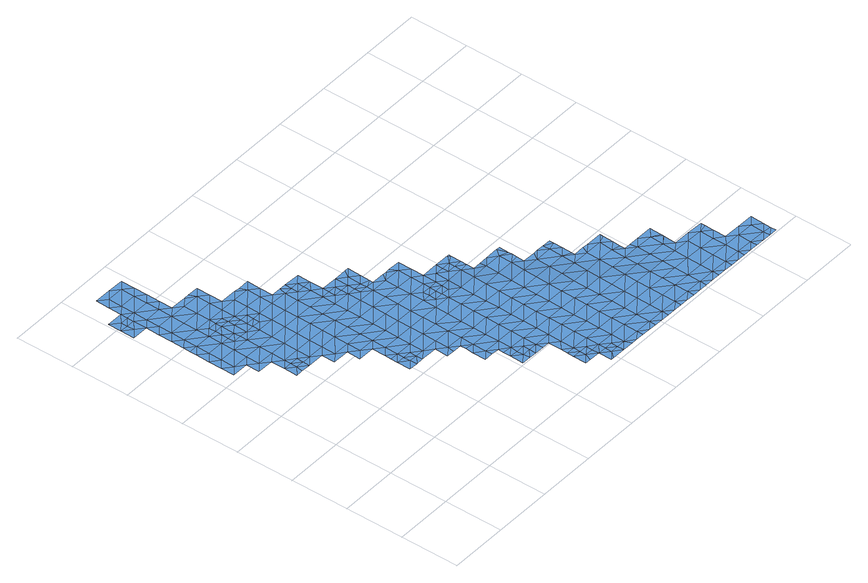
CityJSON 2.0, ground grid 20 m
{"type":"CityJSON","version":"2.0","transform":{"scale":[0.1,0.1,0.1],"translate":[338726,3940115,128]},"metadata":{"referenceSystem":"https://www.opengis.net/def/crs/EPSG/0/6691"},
"CityObjects":{
"waterbody1":{"type":"WaterBody","attributes":{"name":"1","class":"1140","function":"1","WaterBodyRiverFloodingRiskAttribute.description":"1","WaterBodyRiverFloodingRiskAttribute.rankOrg":"2","WaterBodyRiverFloodingRiskAttribute.adminType":"2","WaterBodyRiverFloodingRiskAttribute.scale":"L2"},"geometry":[{"type":"MultiSurface","lod":"1","boundaries":[[[0,1,2]],[[0,3,1]],[[1,3,4]],[[0,2,5]],[[4,6,7]],[[4,3,6]],[[8,9,7]],[[0,10,3]],[[9,8,11]],[[5,12,13]],[[14,13,12]],[[7,6,8]],[[15,10,0]],[[16,17,18]],[[0,5,15]],[[11,19,20]],[[3,21,6]],[[15,5,13]],[[17,22,18]],[[23,16,18]],[[11,8,19]],[[6,21,8]],[[20,24,25]],[[26,23,18]],[[21,3,10]],[[14,27,13]],[[20,19,24]],[[28,15,13]],[[29,30,14]],[[8,31,19]],[[26,18,22]],[[29,32,30]],[[27,28,13]],[[28,10,15]],[[22,25,33]],[[25,24,33]],[[31,8,21]],[[19,34,24]],[[31,34,19]],[[22,35,26]],[[14,30,27]],[[32,36,30]],[[35,22,33]],[[10,37,21]],[[26,38,39]],[[38,40,39]],[[41,42,21]],[[21,42,31]],[[36,43,30]],[[10,44,37]],[[21,37,41]],[[26,35,38]],[[44,10,28]],[[45,46,36]],[[30,47,27]],[[45,48,46]],[[49,50,40]],[[24,34,51]],[[33,24,52]],[[43,47,30]],[[47,28,27]],[[53,54,31]],[[46,43,36]],[[52,24,51]],[[31,42,53]],[[40,38,49]],[[35,33,52]],[[48,55,46]],[[34,31,54]],[[56,37,44]],[[57,58,50]],[[57,50,49]],[[38,35,59]],[[47,60,28]],[[61,49,38]],[[34,62,51]],[[35,52,59]],[[44,28,60]],[[56,44,63]],[[34,54,64]],[[65,46,55]],[[66,61,38]],[[46,67,43]],[[68,58,57]],[[51,62,52]],[[69,64,54]],[[55,70,71]],[[66,38,59]],[[65,67,46]],[[49,72,57]],[[52,73,59]],[[70,74,71]],[[63,44,75]],[[43,76,47]],[[34,64,62]],[[65,55,71]],[[44,60,75]],[[72,68,57]],[[73,77,59]],[[69,78,64]],[[59,77,66]],[[52,79,73]],[[72,49,61]],[[47,80,60]],[[79,52,62]],[[63,75,81]],[[76,80,47]],[[82,83,84]],[[85,61,66]],[[86,65,71]],[[87,88,74]],[[43,67,76]],[[85,66,77]],[[60,89,75]],[[83,90,78]],[[75,91,81]],[[64,92,62]],[[71,74,93]],[[94,72,61]],[[88,93,74]],[[85,94,61]],[[95,92,64]],[[83,82,90]],[[87,96,88]],[[97,73,79]],[[64,78,95]],[[89,91,75]],[[86,71,93]],[[89,60,80]],[[78,90,95]],[[98,99,100]],[[99,101,102]],[[68,72,103]],[[82,104,90]],[[94,103,72]],[[102,100,99]],[[67,65,105]],[[106,97,79]],[[79,62,106]],[[107,93,88]],[[108,96,101]],[[96,107,88]],[[99,108,101]],[[65,86,105]],[[106,62,92]],[[89,109,91]],[[76,67,110]],[[76,111,80]],[[112,109,104]],[[98,113,99]],[[112,91,109]],[[114,86,93]],[[110,67,105]],[[110,111,76]],[[108,107,96]],[[95,115,92]],[[116,117,90]],[[90,104,116]],[[80,118,89]],[[119,97,106]],[[95,90,117]],[[120,108,99]],[[121,106,92]],[[115,121,92]],[[104,109,116]],[[114,93,107]],[[120,99,113]],[[95,117,115]],[[122,123,124]],[[114,125,86]],[[126,124,123]],[[113,122,124]],[[127,107,108]],[[119,106,128]],[[120,127,108]],[[80,111,118]],[[120,113,124]],[[105,86,129]],[[109,89,130]],[[109,131,116]],[[106,121,128]],[[132,114,107]],[[110,105,129]],[[130,89,118]],[[130,131,109]],[[86,125,129]],[[133,115,117]],[[110,134,111]],[[116,135,117]],[[136,125,114]],[[137,138,126]],[[132,107,127]],[[139,124,126]],[[134,110,129]],[[132,136,114]],[[134,140,111]],[[111,141,118]],[[137,142,138]],[[125,143,129]],[[135,116,131]],[[120,124,144]],[[117,135,133]],[[139,126,138]],[[145,138,142]],[[118,146,130]],[[147,148,149]],[[144,124,139]],[[130,150,131]],[[143,125,136]],[[129,151,134]],[[127,120,152]],[[111,140,141]],[[149,153,147]],[[133,135,154]],[[152,120,144]],[[148,155,156]],[[157,135,131]],[[147,155,148]],[[150,157,131]],[[158,136,132]],[[146,118,141]],[[156,155,145]],[[130,146,150]],[[151,129,143]],[[134,159,140]],[[132,127,160]],[[161,147,153]],[[151,159,134]],[[162,144,139]],[[138,145,163]],[[160,127,152]],[[160,158,132]],[[164,143,136]],[[139,138,162]],[[154,135,165]],[[140,166,141]],[[145,155,163]],[[159,166,140]],[[135,157,165]],[[162,138,163]],[[147,167,155]],[[168,169,170]],[[150,146,171]],[[172,152,144]],[[173,170,169]],[[146,141,174]],[[161,173,169]],[[143,175,151]],[[176,171,146]],[[147,161,167]],[[164,175,143]],[[177,144,162]],[[178,160,152]],[[176,146,174]],[[136,158,164]],[[161,169,167]],[[174,141,179]],[[176,180,171]],[[168,181,169]],[[141,166,179]],[[163,155,182]],[[172,144,177]],[[172,178,152]],[[159,183,166]],[[155,167,182]],[[160,184,158]],[[159,151,185]],[[186,174,179]],[[162,163,187]],[[183,188,166]],[[178,184,160]],[[189,181,190]],[[187,163,182]],[[191,189,192]],[[188,193,166]],[[166,193,179]],[[185,151,175]],[[194,169,181]],[[159,185,183]],[[169,195,167]],[[190,192,189]],[[158,184,164]],[[196,186,179]],[[177,162,197]],[[193,196,179]],[[198,172,177]],[[194,181,189]],[[162,187,197]],[[199,200,201]],[[184,202,164]],[[203,189,191]],[[164,204,175]],[[205,183,185]],[[169,194,195]],[[198,178,172]],[[175,206,185]],[[200,207,208]],[[209,177,197]],[[199,207,200]],[[182,167,210]],[[211,194,189]],[[203,211,189]],[[207,212,208]],[[198,177,209]],[[167,195,210]],[[213,214,185]],[[175,204,206]],[[185,206,213]],[[187,182,215]],[[205,185,214]],[[203,208,212]],[[164,202,204]],[[198,216,178]],[[178,217,184]],[[199,218,207]],[[219,195,194]],[[212,211,203]],[[216,217,178]],[[182,210,215]],[[184,217,202]],[[197,187,220]],[[221,206,204]],[[218,222,207]],[[223,212,207]],[[220,187,215]],[[219,194,211]],[[224,225,226]],[[226,225,227]],[[218,224,226]],[[209,197,228]],[[209,229,198]],[[217,230,202]],[[210,195,231]],[[226,222,218]],[[198,232,216]],[[228,197,220]],[[228,229,209]],[[204,202,230]],[[195,219,231]],[[221,204,233]],[[227,234,226]],[[235,217,216]],[[215,210,236]],[[207,222,223]],[[237,235,216]],[[238,219,211]],[[237,216,232]],[[211,212,239]],[[210,231,236]],[[232,198,229]],[[233,204,240]],[[204,230,240]],[[220,215,241]],[[212,223,239]],[[242,231,219]],[[243,244,234]],[[245,244,246]],[[243,246,244]],[[229,247,232]],[[215,236,241]],[[222,226,248]],[[249,217,235]],[[240,250,233]],[[217,251,230]],[[226,234,248]],[[228,220,252]],[[211,239,238]],[[253,229,228]],[[249,251,217]],[[252,220,241]],[[234,244,248]],[[254,249,235]],[[223,222,255]],[[229,256,247]],[[242,219,238]],[[223,257,239]],[[244,245,258]],[[222,248,255]],[[253,228,252]],[[236,231,259]],[[240,260,250]],[[240,230,261]],[[257,223,255]],[[229,262,256]],[[231,242,259]],[[254,263,249]],[[264,252,241]],[[261,230,251]],[[257,265,239]],[[262,229,253]],[[241,236,266]],[[260,240,261]],[[244,258,267]],[[238,239,265]],[[263,268,249]],[[249,268,251]],[[248,244,269]],[[248,270,255]],[[236,259,266]],[[271,253,252]],[[265,272,238]],[[273,263,274]],[[275,260,261]],[[258,276,267]],[[269,244,267]],[[269,270,248]],[[274,256,273]],[[242,238,272]],[[277,261,251]],[[264,241,266]],[[268,277,251]],[[256,262,273]],[[242,278,259]],[[273,279,263]],[[280,267,276]],[[253,281,262]],[[268,263,279]],[[271,252,264]],[[271,281,253]],[[278,242,272]],[[275,261,282]],[[257,255,283]],[[257,284,265]],[[285,273,262]],[[282,261,277]],[[280,286,267]],[[283,284,257]],[[267,286,269]],[[266,259,287]],[[255,270,283]],[[273,288,279]],[[289,272,265]],[[259,278,287]],[[290,270,269]],[[268,279,291]],[[292,286,280]],[[264,266,293]],[[294,291,279]],[[273,285,288]],[[293,266,287]],[[264,295,271]],[[279,288,294]],[[262,281,285]],[[289,265,284]],[[289,296,272]],[[290,269,286]],[[270,297,283]],[[295,264,293]],[[271,298,281]],[[278,272,296]],[[292,299,286]],[[300,288,285]],[[281,301,285]],[[283,302,284]],[[270,290,297]],[[287,278,303]],[[271,295,298]],[[304,300,285]],[[298,305,281]],[[301,304,285]],[[286,306,290]],[[293,287,303]],[[302,283,297]],[[306,286,299]],[[281,305,301]],[[278,296,303]],[[307,295,293]],[[304,308,300]],[[289,284,309]],[[310,296,289]],[[311,297,290]],[[309,284,302]],[[306,312,290]],[[313,298,295]],[[293,303,314]],[[306,299,315]],[[301,305,316]],[[307,293,314]],[[297,317,302]],[[289,309,310]],[[310,318,296]],[[315,319,306]],[[311,290,312]],[[303,296,318]],[[302,317,309]],[[313,295,307]],[[320,314,303]],[[316,305,321]],[[305,298,322]],[[323,312,306]],[[297,311,317]],[[324,306,319]],[[305,322,321]],[[325,303,318]],[[314,320,307]],[[298,313,322]],[[307,326,313]],[[327,311,312]],[[303,325,320]],[[309,317,328]],[[310,309,329]],[[320,330,307]],[[319,331,324]],[[323,306,324]],[[323,327,312]],[[332,322,313]],[[333,325,318]],[[307,330,326]],[[309,328,329]],[[334,313,326]],[[311,335,317]],[[321,322,336]],[[318,310,333]],[[332,313,334]],[[331,337,324]],[[327,335,311]],[[333,310,329]],[[338,320,325]],[[322,332,339]],[[322,339,336]],[[317,340,328]],[[337,341,324]],[[342,326,330]],[[343,336,339]],[[338,325,333]],[[341,344,324]],[[340,317,335]],[[329,328,340]],[[323,344,327]],[[345,341,337]],[[330,320,346]],[[323,324,344]],[[330,347,342]],[[346,320,338]],[[348,347,330]],[[349,338,333]],[[350,329,340]],[[344,351,327]],[[327,352,335]],[[333,329,349]],[[330,346,348]],[[345,353,341]],[[338,354,346]],[[349,329,350]],[[335,352,340]],[[349,355,338]],[[356,348,346]],[[347,348,357]],[[353,358,341]],[[359,346,354]],[[341,358,344]],[[338,355,354]],[[327,351,352]],[[356,346,359]],[[352,360,340]],[[348,361,357]],[[350,340,360]],[[344,362,351]],[[363,358,353]],[[361,348,356]],[[358,362,344]],[[355,364,354]],[[365,357,361]],[[349,350,366]],[[366,350,360]],[[362,367,351]],[[366,368,349]],[[349,369,355]],[[363,370,358]],[[352,351,367]],[[355,371,364]],[[352,372,360]],[[367,372,352]],[[373,366,360]],[[358,374,362]],[[355,369,371]],[[374,358,370]],[[349,368,369]],[[375,368,366]],[[362,376,367]],[[360,372,373]],[[373,377,366]],[[374,370,378]],[[369,379,371]],[[380,376,362]],[[381,368,375]],[[367,376,372]],[[362,374,380]],[[369,368,382]],[[375,366,377]],[[368,381,382]],[[382,383,369]],[[378,384,374]],[[383,379,369]],[[376,385,372]],[[375,377,386]],[[384,387,374]],[[373,372,385]],[[388,379,383]],[[374,389,380]],[[390,386,377]],[[387,389,374]],[[377,373,391]],[[392,387,384]],[[380,393,376]],[[394,390,377]],[[373,385,391]],[[391,394,377]],[[376,395,385]],[[392,396,387]],[[385,397,391]],[[380,389,393]],[[394,398,390]],[[391,399,394]],[[396,400,387]],[[385,395,397]],[[376,393,395]],[[391,397,401]],[[391,401,399]],[[402,398,394]],[[402,394,399]],[[389,387,403]],[[396,404,400]],[[393,389,403]],[[387,400,403]],[[397,395,405]],[[404,406,400]],[[407,408,393]],[[393,403,407]],[[395,393,408]],[[409,400,406]],[[405,395,408]],[[407,403,410]],[[403,400,411]],[[412,408,407]],[[409,406,413]],[[411,400,409]],[[414,405,408]],[[410,403,411]],[[407,410,412]],[[413,415,409]],[[416,414,408]],[[416,408,412]],[[411,417,410]],[[415,418,409]],[[409,418,411]],[[419,418,415]],[[411,420,417]],[[411,418,420]],[[419,421,418]],[[422,421,419]],[[420,423,417]],[[420,418,424]],[[418,421,424]],[[424,423,420]]]}]},
"waterbody2":{"type":"WaterBody","attributes":{"name":"1","class":"1140","function":"1","WaterBodyRiverFloodingRiskAttribute.description":"1","WaterBodyRiverFloodingRiskAttribute.rankOrg":"1","WaterBodyRiverFloodingRiskAttribute.adminType":"2","WaterBodyRiverFloodingRiskAttribute.scale":"L2"},"geometry":[{"type":"MultiSurface","lod":"1","boundaries":[[[39,40,425]],[[23,26,39]],[[23,39,425]],[[40,426,425]],[[16,23,425]],[[426,16,425]]]}]},
"waterbody3":{"type":"WaterBody","attributes":{"name":"1","class":"1140","function":"1","WaterBodyRiverFloodingRiskAttribute.description":"1","WaterBodyRiverFloodingRiskAttribute.rankOrg":"1","WaterBodyRiverFloodingRiskAttribute.adminType":"2","WaterBodyRiverFloodingRiskAttribute.scale":"L2"},"geometry":[{"type":"MultiSurface","lod":"1","boundaries":[[[32,29,427]],[[428,427,29]],[[429,427,428]],[[48,427,429]],[[427,48,45]],[[36,32,45]],[[45,32,427]]]}]},
"waterbody4":{"type":"WaterBody","attributes":{"name":"1","class":"1140","function":"1","WaterBodyRiverFloodingRiskAttribute.description":"1","WaterBodyRiverFloodingRiskAttribute.rankOrg":"3","WaterBodyRiverFloodingRiskAttribute.adminType":"2","WaterBodyRiverFloodingRiskAttribute.scale":"L2"},"geometry":[{"type":"MultiSurface","lod":"1","boundaries":[[[430,84,63]],[[431,63,84]],[[82,84,430]],[[69,83,78]],[[84,83,432]],[[104,82,430]],[[42,431,432]],[[430,112,104]],[[91,112,81]],[[81,112,430]],[[63,81,430]],[[84,432,431]],[[41,431,42]],[[83,69,432]],[[54,53,69]],[[69,53,432]],[[53,42,432]],[[41,37,431]],[[37,56,431]],[[56,63,431]]]}]},
"waterbody5":{"type":"WaterBody","attributes":{"name":"1","class":"1140","function":"1","WaterBodyRiverFloodingRiskAttribute.description":"1","WaterBodyRiverFloodingRiskAttribute.rankOrg":"1","WaterBodyRiverFloodingRiskAttribute.adminType":"2","WaterBodyRiverFloodingRiskAttribute.scale":"L2"},"geometry":[{"type":"MultiSurface","lod":"1","boundaries":[[[100,433,434]],[[98,434,122]],[[113,98,122]],[[433,435,434]],[[434,435,122]],[[123,122,435]],[[100,434,98]]]}]},
"waterbody6":{"type":"WaterBody","attributes":{"name":"1","class":"1140","function":"1","WaterBodyRiverFloodingRiskAttribute.description":"1","WaterBodyRiverFloodingRiskAttribute.rankOrg":"1","WaterBodyRiverFloodingRiskAttribute.adminType":"2","WaterBodyRiverFloodingRiskAttribute.scale":"L2"},"geometry":[{"type":"MultiSurface","lod":"1","boundaries":[[[436,437,438]],[[181,438,190]],[[190,437,192]],[[437,190,438]],[[181,168,438]],[[168,170,438]],[[436,438,170]]]}]},
"waterbody7":{"type":"WaterBody","attributes":{"name":"1","class":"1140","function":"1","WaterBodyRiverFloodingRiskAttribute.description":"1","WaterBodyRiverFloodingRiskAttribute.rankOrg":"3","WaterBodyRiverFloodingRiskAttribute.adminType":"2","WaterBodyRiverFloodingRiskAttribute.scale":"L2"},"geometry":[{"type":"MultiSurface","lod":"1","boundaries":[[[176,174,439]],[[180,176,439]],[[439,174,186]],[[186,196,439]],[[440,439,196]],[[440,180,439]]]}]},
"waterbody8":{"type":"WaterBody","attributes":{"name":"1","class":"1140","function":"1","WaterBodyRiverFloodingRiskAttribute.description":"1","WaterBodyRiverFloodingRiskAttribute.rankOrg":"1","WaterBodyRiverFloodingRiskAttribute.adminType":"2","WaterBodyRiverFloodingRiskAttribute.scale":"L2"},"geometry":[{"type":"MultiSurface","lod":"1","boundaries":[[[441,225,442]],[[443,441,442]],[[442,218,199]],[[442,201,443]],[[199,201,442]],[[225,224,442]],[[218,442,224]]]}]},
"waterbody9":{"type":"WaterBody","attributes":{"name":"1","class":"1140","function":"1","WaterBodyRiverFloodingRiskAttribute.description":"1","WaterBodyRiverFloodingRiskAttribute.rankOrg":"3","WaterBodyRiverFloodingRiskAttribute.adminType":"2","WaterBodyRiverFloodingRiskAttribute.scale":"L2"},"geometry":[{"type":"MultiSurface","lod":"1","boundaries":[[[205,214,444]],[[214,213,445]],[[213,221,445]],[[446,447,445]],[[205,444,183]],[[221,446,445]],[[446,221,233]],[[206,221,213]],[[444,214,448]],[[444,448,193]],[[448,449,450]],[[450,449,451]],[[447,451,449]],[[183,444,188]],[[214,445,449]],[[444,193,188]],[[448,214,449]],[[445,447,449]]]}]},
"waterbody10":{"type":"WaterBody","attributes":{"name":"1","class":"1140","function":"1","WaterBodyRiverFloodingRiskAttribute.description":"1","WaterBodyRiverFloodingRiskAttribute.rankOrg":"1","WaterBodyRiverFloodingRiskAttribute.adminType":"2","WaterBodyRiverFloodingRiskAttribute.scale":"L2"},"geometry":[{"type":"MultiSurface","lod":"1","boundaries":[[[452,225,453]],[[227,243,234]],[[453,454,452]],[[227,452,243]],[[243,452,246]],[[227,225,452]],[[246,452,454]]]}]},
"waterbody11":{"type":"WaterBody","attributes":{"name":"1","class":"1140","function":"1","WaterBodyRiverFloodingRiskAttribute.description":"1","WaterBodyRiverFloodingRiskAttribute.rankOrg":"3","WaterBodyRiverFloodingRiskAttribute.adminType":"2","WaterBodyRiverFloodingRiskAttribute.scale":"L2"},"geometry":[{"type":"MultiSurface","lod":"1","boundaries":[[[274,254,455]],[[254,237,455]],[[247,274,455]],[[455,232,247]],[[256,274,247]],[[237,232,455]],[[263,254,274]],[[254,235,237]]]}]},
"waterbody12":{"type":"WaterBody","attributes":{"name":"1","class":"1140","function":"1","WaterBodyRiverFloodingRiskAttribute.description":"1","WaterBodyRiverFloodingRiskAttribute.rankOrg":"1","WaterBodyRiverFloodingRiskAttribute.adminType":"2","WaterBodyRiverFloodingRiskAttribute.scale":"L2"},"geometry":[{"type":"MultiSurface","lod":"1","boundaries":[[[456,457,458]],[[291,294,459]],[[294,288,459]],[[300,308,459]],[[457,291,459]],[[458,457,459]],[[458,459,308]],[[288,300,459]]]}]}
},
"vertices":[
[86,840,3],[59,864,3],[58,818,3],[87,887,3],[59,910,3],[114,817,3],[88,933,3],[60,956,3],[89,979,3],[61,978,3],[144,886,3],[61,1003,3],[114,771,3],[142,793,3],[170,770,3],[143,839,3],[8,1189,3],[7,1142,3],[36,1165,3],[90,1025,3],[62,1049,3],[145,932,3],[64,1141,3],[36,1188,3],[91,1071,3],[63,1095,3],[64,1188,3],[199,792,3],[200,838,3],[169,723,3],[198,746,3],[146,978,3],[198,723,3],[92,1118,3],[146,1024,3],[92,1164,3],[226,722,3],[173,908,3],[93,1210,3],[65,1211,3],[65,1234,3],[173,931,3],[174,954,3],[255,745,3],[201,885,3],[226,699,3],[254,699,3],[256,791,3],[225,676,3],[94,1256,3],[66,1280,3],[147,1070,3],[148,1117,3],[174,978,3],[174,1001,3],[282,675,3],[201,908,3],[95,1303,3],[67,1326,3],[149,1163,3],[256,837,3],[151,1255,3],[204,1069,3],[229,907,3],[203,1023,3],[310,698,3],[150,1209,3],[311,744,3],[124,1325,3],[203,1000,3],[281,629,3],[310,651,3],[151,1302,3],[177,1139,3],[338,628,3],[257,884,3],[312,790,3],[178,1185,3],[231,1000,3],[205,1116,3],[313,836,3],[258,907,3],[258,953,3],[231,976,3],[230,953,3],[179,1232,3],[367,697,3],[337,582,3],[365,604,3],[314,883,3],[259,976,3],[286,906,3],[261,1068,3],[366,650,3],[179,1278,3],[260,1022,3],[393,581,3],[233,1138,3],[420,488,3],[420,511,3],[392,488,3],[393,534,3],[392,512,3],[180,1324,3],[287,952,3],[368,743,3],[261,1115,3],[422,603,3],[421,557,3],[315,929,3],[369,789,3],[370,835,3],[286,929,3],[448,487,3],[423,649,3],[288,1045,3],[316,975,3],[316,1021,3],[370,881,3],[251,1138,3],[477,510,3],[289,1091,3],[448,464,3],[447,441,3],[476,463,3],[424,696,3],[504,440,3],[478,556,3],[290,1137,3],[425,742,3],[371,928,3],[372,974,3],[479,602,3],[345,1044,3],[425,788,3],[373,1020,3],[480,648,3],[503,394,3],[532,416,3],[533,462,3],[426,834,3],[427,880,3],[528,393,3],[480,695,3],[534,509,3],[560,393,3],[428,927,3],[587,323,3],[559,346,3],[558,300,3],[400,950,3],[481,741,3],[534,555,3],[588,300,3],[365,1043,3],[588,369,3],[560,373,3],[401,997,3],[536,647,3],[482,787,3],[535,601,3],[615,299,3],[589,461,3],[589,415,3],[537,694,3],[402,1043,3],[483,833,3],[644,322,3],[642,252,3],[643,276,3],[614,253,3],[434,950,3],[591,554,3],[614,279,3],[456,903,3],[538,740,3],[456,926,3],[590,508,3],[592,600,3],[484,879,3],[457,949,3],[671,252,3],[644,368,3],[511,810,3],[593,646,3],[539,786,3],[484,903,3],[645,414,2],[511,833,3],[699,228,3],[670,229,3],[701,205,3],[670,206,3],[512,856,3],[699,275,3],[700,321,3],[512,902,3],[646,460,2],[648,553,3],[753,112,3],[725,135,3],[725,112,3],[594,693,3],[726,205,3],[594,739,3],[539,809,3],[567,762,3],[753,135,3],[726,158,3],[647,507,3],[701,367,3],[755,227,3],[754,181,3],[567,785,3],[567,809,3],[702,413,3],[649,599,3],[649,645,3],[781,111,3],[756,273,3],[703,459,3],[595,762,3],[810,134,3],[811,180,3],[781,88,3],[781,65,4],[809,88,4],[809,64,4],[704,506,3],[704,552,3],[650,692,3],[757,320,3],[676,575,3],[623,761,3],[837,64,4],[677,622,3],[758,366,3],[677,599,3],[813,272,3],[812,226,3],[651,738,3],[759,412,3],[813,319,3],[837,41,4],[865,40,4],[874,17,4],[836,18,4],[705,575,3],[866,87,4],[706,644,4],[667,761,3],[707,690,3],[759,458,3],[760,505,3],[706,621,3],[867,133,4],[733,574,3],[868,179,4],[893,17,4],[814,365,3],[680,760,3],[708,737,3],[761,551,3],[734,621,4],[816,457,4],[868,225,3],[815,411,3],[922,39,4],[735,667,4],[923,86,4],[923,132,4],[817,504,4],[869,271,3],[762,597,5],[734,598,4],[695,760,3],[922,16,4],[736,713,3],[870,318,3],[763,643,5],[950,16,4],[818,550,5],[736,759,3],[924,178,4],[925,224,4],[818,596,7],[978,38,4],[871,364,4],[791,620,6],[926,270,4],[979,85,4],[791,666,6],[978,15,4],[872,410,4],[791,643,6],[873,456,5],[927,317,4],[980,131,4],[873,503,8],[1006,15,4],[819,619,7],[846,572,7],[981,177,4],[928,363,5],[847,599,7],[874,549,9],[1035,37,4],[929,455,7],[847,619,7],[982,223,4],[983,269,4],[1037,130,4],[1036,83,4],[930,502,10],[928,409,6],[1035,14,4],[873,572,8],[1037,176,4],[983,316,5],[1063,14,4],[985,408,9],[903,571,9],[931,548,10],[1092,82,4],[1092,36,4],[984,362,7],[958,478,9],[1093,129,4],[1038,222,4],[1039,268,5],[986,454,10],[1091,13,4],[959,524,10],[1040,315,7],[958,505,10],[1094,175,4],[949,571,10],[1119,13,4],[1041,361,9],[959,536,10],[1095,221,5],[1148,35,4],[1001,477,10],[960,570,10],[1149,81,4],[1148,12,4],[1042,407,11],[1015,477,11],[1042,453,11],[1097,314,9],[1096,267,7],[1150,128,4],[1151,174,4],[1176,12,4],[1070,383,10],[1097,360,10],[1070,430,11],[1042,476,11],[1205,34,4],[1070,394,10],[1152,220,6],[1071,462,11],[1206,80,4],[1204,11,4],[1108,383,10],[1071,476,11],[1152,266,7],[1207,127,4],[1153,313,9],[1154,359,11],[1233,11,4],[1126,382,10],[1207,173,5],[1208,219,6],[1261,33,4],[1181,289,8],[1263,126,4],[1209,265,8],[1261,10,4],[1182,381,11],[1262,79,4],[1181,306,9],[1182,335,10],[1183,368,10],[1289,10,4],[1264,172,5],[1204,289,8],[1318,32,4],[1183,381,11],[1319,78,4],[1238,288,8],[1265,218,6],[1318,9,4],[1320,125,4],[1266,264,8],[1321,171,5],[1346,9,4],[1293,194,5],[1294,287,8],[1294,241,7],[1375,31,4],[1293,235,7],[1294,247,7],[1376,77,4],[1374,8,4],[1349,193,5],[1403,8,4],[1376,124,4],[1377,170,4],[1431,30,4],[1404,100,4],[1432,76,4],[1405,146,4],[1431,7,4],[1406,192,4],[1459,6,4],[1406,177,4],[1461,99,4],[1488,29,4],[1488,6,4],[1489,75,4],[1516,25,4],[1516,5,4],[1518,98,4],[1517,52,4],
[37,1211,3],[9,1235,3],
[197,700,3],[169,677,3],[193,677,3],
[258,930,3],[201,931,3],[202,977,3],
[391,442,3],[420,465,3],[421,441,3],
[613,207,3],[644,206,3],[642,229,3],
[485,926,3],[513,948,3],
[745,66,3],[753,89,3],[724,66,3],
[540,832,3],[595,785,3],[623,774,3],[624,808,3],[568,855,3],[596,831,3],[612,854,3],[625,854,3],
[808,41,4],[780,19,4],[789,19,4],
[705,598,3],
[848,665,7],[842,665,7],[848,658,7],[819,642,7]
]}
